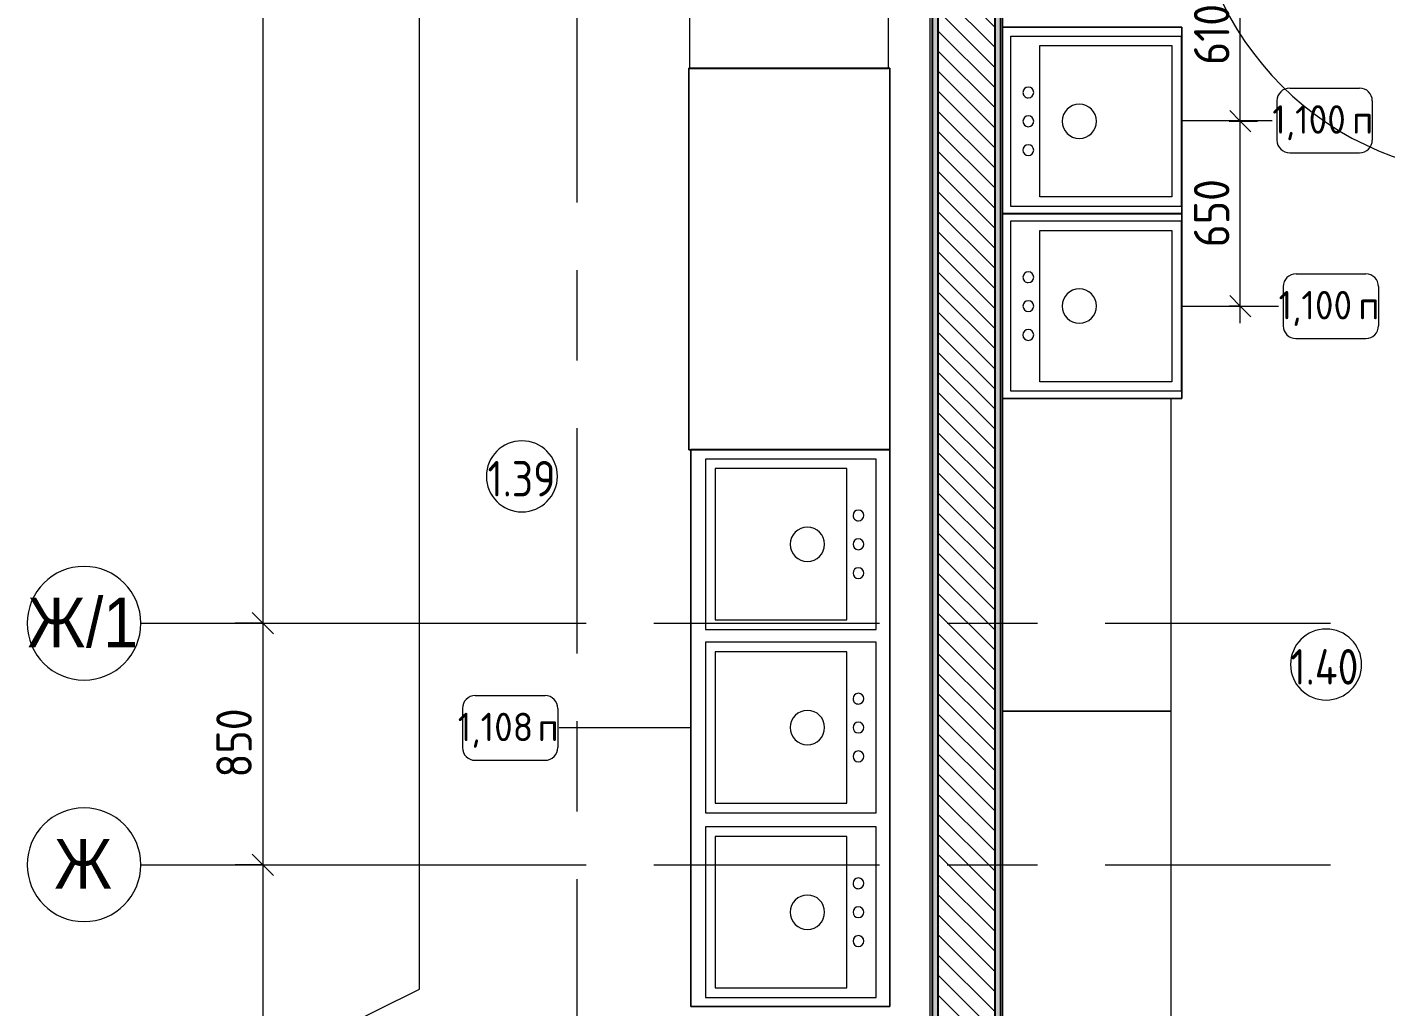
# Model space of a CAD drawing. Header units: millimetres. Extents: x 54725 to 263872, y -8553 to 29614.
# Drawn here: x 54725 to 59506, y 20800 to 24248 of the extents above; entities that cross this region are included whole.
import ezdxf

# ---------------------------------------------------------------- set-up
doc = ezdxf.new("R2010")
doc.units = ezdxf.units.MM
doc.linetypes.add('Осевая', pattern=[1587.5, 317.5, -238.125, 793.75, -238.125])
for name, color, linetype, lineweight in [('A-ANNO-DIMS', 7, 'Continuous', 9), ('A-ANNO-DIMS-50', 7, 'Continuous', 9), ('A-AREA-IDEN', 7, 'Continuous', 9), ('A-DETL-GENF', 7, 'Continuous', 9), ('A-DOOR', 7, 'Continuous', 9), ('I-FURN', 7, 'Continuous', 9), ('I-FURN-IDEN', 7, 'Continuous', 9), ('I-WALL', 7, 'Continuous', 9), ('Оси', 7, 'Continuous', 9), ('Оси-1', 7, 'Continuous', 20), ('Оси-2', 7, 'Осевая', 9)]:
    doc.layers.add(name, color=color, linetype=linetype, lineweight=lineweight)
for name, color, linetype, lineweight, true_color in [('A-WALL-3', 7, 'Continuous', 25, 0x3c3c3c), ('A-WALL-FNSH-2', 7, 'Continuous', 15, 0x3c3c3c), ('P-SANR-FIXT-1', 7, 'Continuous', 15, 0x4994b4), ('P-SANR-FIXT-2', 7, 'Continuous', 9, 0x4994b4)]:
    doc.layers.add(name, color=color, linetype=linetype, lineweight=lineweight, true_color=true_color)
doc.styles.add('Arial', font='arial.ttf', dxfattribs={"width": 0.9, "height": 175})
doc.styles.add('GOST Common_1', font='GOST_Common.ttf', dxfattribs={"width": 0.9, "height": 125})
doc.styles.add('GOST Common_2', font='GOST_Common.ttf', dxfattribs={"height": 100})
doc.styles.add('ISOCPEUR', font='isocpeur.ttf', dxfattribs={"width": 0.9, "height": 125})
doc.dimstyles.new('ISO-2_5_0_9К_БОЛЬШОЙ', dxfattribs={"dimscale": 304.8, "dimtxt": 124.497647, "dimasz": 0.246063, "dimexe": 0.19685, "dimexo": 0.492126, "dimgap": 0, "dimtad": 1, "dimdec": 0, "dimrnd": 10, "dimzin": 0, "dimdsep": 46, "dimtxsty": 'ISOCPEUR', "dimblk1": 'OBLIQUE', "dimblk2": 'OBLIQUE', "dimsah": 1, "dimcen": 0.09, "dimdle": 0.19685, "dimazin": 0, "dimtfac": 1, "dimtdec": 4, "dimtix": 1, "dimtmove": 0, "dimatfit": 3, "dimfxl": 1, "dimtvp": 1, "dimtolj": 1, "dimtzin": 0, "dimarcsym": 2})
pattern_1 = [(0, (0, 0), (60.96, 15.24), [5.029, -40.691, 5.029, -40.691, -243.84]), (0, (0, 0), (60.96, 15.24), [-91.44, 5.029, -86.411, 5.029, -40.691, -106.68]), (0, (0, 0), (60.96, 15.24), [-228.6, 5.029, -25.451, 5.029, -71.171]), (120, (22.86, 7.62), (-43.678227, 45.1729086), [5.029, -40.691, 5.029, -40.691, -243.84]), (120, (22.86, 7.62), (-43.678227, 45.1729086), [-91.44, 5.029, -86.411, 5.029, -40.691, -106.68]), (120, (22.86, 7.62), (-43.678227, 45.1729086), [-228.6, 5.029, -25.451, 5.029, -71.171]), (240, (30.48, 38.1), (-17.281773, -60.4129086), [5.029, -40.691, 5.029, -40.691, -243.84]), (240, (30.48, 38.1), (-17.281773, -60.4129086), [-91.44, 5.029, -86.411, 5.029, -40.691, -106.68]), (240, (30.48, 38.1), (-17.281773, -60.4129086), [-228.6, 5.029, -25.451, 5.029, -71.171])]

# ---------------------------------------------------------------- blocks, each defined once
blk = doc.blocks.new('Дверь_Витражная_остекление_ - В-6 витраж-32305533-Фрагмент 1_10_ Пищеблок')
at = {"layer": 'A-DETL-GENF'}
for p, q in [((-535, 1080), (-490, 1080)), ((-535, 1080), (-535, 17)), ((-490, 1080), (-535, 1080)), ((-535, 1080), (-535, 17)), ((-490, 1080), (-490, 10)), ((-490, 10), (-490, 1080)), ((-535, 1000), (-490, 1000)), ((-525, 1000), (-525, 90)), ((-481, 1000), (-481, 90)), ((-535, 90), (-490, 90)), ((401, 64), (401, 19)), ((561, 54), (401, 54)), ((481, 19), (481, 64)), ((481, 64), (481, 19)), ((561, 64), (561, 19)), ((-490, 10), (-525, 10)), ((-525, 10), (-490, 10)), ((-480, 10), (-525, 10)), ((-480, 0), (-480, 10)), ((525, 10), (401, 10)), ((480, -60), (480, 10)), ((480, 10), (525, 10)), ((-480, -60), (-480, -20)), ((-525, -60), (-480, -60)), ((525, -60), (480, -60))]:
    blk.add_line(p, q, dxfattribs=at)
at = {"layer": 'A-DOOR'}
blk.add_line((-535, 1080), (-535, 17), dxfattribs=at)
blk.add_arc((-535, 10), 1070, 0.3757, 90, dxfattribs=at)
blk = doc.blocks.new('Стол базовый прямоугольный - 1_222п-25546298-Фрагмент 1_10_ Пищеблок')
at = {"layer": 'I-FURN'}
for p, q in [((350, 300), (-350, 300)), ((-350, 300), (-350, -300)), ((350, -300), (350, 300)), ((-350, -300), (350, -300))]:
    blk.add_line(p, q, dxfattribs=at)
blk = doc.blocks.new('Мойка кухонная - Мойка Steel Hammer SH R 5151 GLOWE 4-25621774-Фрагмент 1_10_ Пищеблок')
at = {"layer": 'P-SANR-FIXT-2'}
for p, q in [((300, 0), (-300, 0)), ((-300, 0), (-300, -600)), ((300, -600), (300, 0)), ((266.1, -102.3), (-266.6, -102.3)), ((-266.6, -102.3), (-266.6, -566.4)), ((266.1, -566.4), (266.1, -102.3)), ((-266.6, -566.4), (266.1, -566.4)), ((-300, -600), (300, -600))]:
    blk.add_line(p, q, dxfattribs=at)
for centre, radius, start, end in [((-101.6, -61.9), 19, 90, 180), ((-101.6, -61.9), 19, 360, 90), ((0, -61.9), 19, 360, 180), ((101.6, -61.9), 19.1, 360, 180), ((-101.6, -61.9), 19, 180, 270), ((-101.6, -61.9), 19.1, 270, 360), ((0, -61.9), 19, 180, 360), ((101.6, -61.9), 19.1, 180, 360), ((0, -241.3), 60.5, 360, 180), ((0, -241.3), 60.5, 180, 360)]:
    blk.add_arc(centre, radius, start, end, dxfattribs=at)
blk = doc.blocks.new('Стол базовый прямоугольный - 1_10п-25623330-Фрагмент 1_10_ Пищеблок')
at = {"layer": 'I-FURN'}
for p, q in [((600, 300), (-600, 300)), ((-600, 300), (-600, -292.9)), ((600, -292.9), (600, 300))]:
    blk.add_line(p, q, dxfattribs=at)
blk = doc.blocks.new('Стол базовый прямоугольный - 1_9п-25623437-Фрагмент 1_10_ Пищеблок')
at = {"layer": 'I-FURN'}
for p, q in [((550, 300), (-550, 300)), ((-550, 300), (-550, -292.9)), ((550, -292.9), (550, 300))]:
    blk.add_line(p, q, dxfattribs=at)
blk = doc.blocks.new('Мойка кухонная - Мойка Steel Hammer SH R 5151 GLOWE 4-25623908-Фрагмент 1_10_ Пищеблок')
at = {"layer": 'P-SANR-FIXT-2'}
for p, q in [((-300, 600), (300, 600)), ((-300, 0), (-300, 600)), ((300, 600), (300, 0)), ((-266.6, 566.4), (266.1, 566.4)), ((-266.6, 102.3), (-266.6, 566.4)), ((266.1, 566.4), (266.1, 102.3)), ((266.1, 102.3), (-266.6, 102.3)), ((300, 0), (-300, 0))]:
    blk.add_line(p, q, dxfattribs=at)
for centre, radius, start, end in [((0, 241.3), 60.5, 0, 180), ((0, 241.3), 60.5, 180, 0), ((-101.6, 61.9), 19, 90, 180), ((-101.6, 61.9), 19, 180, 270), ((-101.6, 61.9), 19.1, 0, 90), ((-101.6, 61.9), 19, 270, 0), ((0, 61.9), 19, 0, 180), ((0, 61.9), 19, 180, 0), ((101.6, 61.9), 19.1, 0, 180), ((101.6, 61.9), 19.1, 180, 0)]:
    blk.add_arc(centre, radius, start, end, dxfattribs=at)
blk = doc.blocks.new('DET_L_Линия разрыва - М100-30704732-Фрагмент 1_10_ Пищеблок')
at = {"layer": 'A-DETL-GENF'}
for p, q in [((7300, 300), (7450, 0)), ((7450, 0), (14300, 0))]:
    blk.add_line(p, q, dxfattribs=at)
blk = doc.blocks.new('Ось сетки - D8-29747960-Фрагмент 1_10_ Пищеблок')
at = {"layer": 'Оси-1'}
for start, end in [(360, 180), (180, 360)]:
    blk.add_arc((0, 0), 4, start, end, dxfattribs=at)
blk = doc.blocks.new('DIMBLOCK1-Фрагмент 1_10_ Пищеблок')
at = {"layer": 'A-ANNO-DIMS-50', "lineweight": 20}
for p, q in [((55554, 27000), (55516.5, 27037.5)), ((55554, 27000), (55591.5, 26962.5)), ((55554, 22150), (55516.5, 22187.5)), ((55554, 22150), (55591.5, 22112.5))]:
    blk.add_line(p, q, dxfattribs=at)
at = {"layer": 'A-ANNO-DIMS-50'}
for p, q in [((55554, 27060), (55554, 22150)), ((55457.1, 27000), (55614, 27000)), ((55554, 27000), (55457.1, 27000)), ((55457.1, 22150), (55614, 22150)), ((55554, 22150), (55457.1, 22150))]:
    blk.add_line(p, q, dxfattribs=at)
at = {"layer": 'A-ANNO-DIMS-50', "color": 0, "insert": (55390.7, 24411), "char_height": 125, "width": 393.604, "attachment_point": 1, "rotation": 90, "line_spacing_factor": 1.149209, "style": 'ISOCPEUR'}
blk.add_mtext('4850', dxfattribs=at)
blk = doc.blocks.new('_Oblique')
at = {"color": 0, "linetype": 'ByBlock', "lineweight": -2}
blk.add_line((-0.5, -0.5), (0.5, 0.5), dxfattribs=at)
blk = doc.blocks.new('DIMBLOCK2-Фрагмент 1_10_ Пищеблок')
at = {"layer": 'A-ANNO-DIMS-50', "lineweight": 20}
for p, q in [((55554, 22150), (55516.5, 22187.5)), ((55554, 22150), (55591.5, 22112.5)), ((55554, 21300), (55516.5, 21337.5)), ((55554, 21300), (55591.5, 21262.5))]:
    blk.add_line(p, q, dxfattribs=at)
at = {"layer": 'A-ANNO-DIMS-50'}
for p, q in [((55457.1, 22150), (55614, 22150)), ((55554, 22150), (55457.1, 22150)), ((55554, 22150), (55554, 21300)), ((55457.1, 21300), (55614, 21300)), ((55554, 21300), (55457.1, 21300))]:
    blk.add_line(p, q, dxfattribs=at)
at = {"layer": 'A-ANNO-DIMS-50', "color": 0, "insert": (55390.7, 21606.5), "char_height": 125, "width": 284.429, "attachment_point": 1, "rotation": 90, "line_spacing_factor": 1.149209, "style": 'ISOCPEUR'}
blk.add_mtext('850', dxfattribs=at)
blk = doc.blocks.new('DIMBLOCK3-Фрагмент 1_10_ Пищеблок')
at = {"layer": 'A-ANNO-DIMS-50', "lineweight": 20}
for p, q in [((55554, 21300), (55516.5, 21337.5)), ((55554, 21300), (55591.5, 21262.5)), ((55554, 18150), (55516.5, 18187.5)), ((55554, 18150), (55591.5, 18112.5))]:
    blk.add_line(p, q, dxfattribs=at)
at = {"layer": 'A-ANNO-DIMS-50'}
for p, q in [((55457.1, 21300), (55614, 21300)), ((55554, 21300), (55457.1, 21300)), ((55554, 21300), (55554, 18150)), ((55457.1, 18150), (55614, 18150)), ((55554, 18150), (55457.1, 18150))]:
    blk.add_line(p, q, dxfattribs=at)
at = {"layer": 'A-ANNO-DIMS-50', "color": 0, "insert": (55390.7, 19577.8), "char_height": 125, "width": 353.382, "attachment_point": 1, "rotation": 90, "line_spacing_factor": 1.149209, "style": 'ISOCPEUR'}
blk.add_mtext('3150', dxfattribs=at)
blk = doc.blocks.new('Марка_Помещения - Номер-25198446-Фрагмент 1_10_ Пищеблок')
at = {"layer": 'A-AREA-IDEN'}
for start, end in [(360, 180), (180, 360)]:
    blk.add_arc((0, 0), 2.5, start, end, dxfattribs=at)
blk = doc.blocks.new('Марка_Мебель - В прямоуг_Balcon_Марка-25523697-Фрагмент 1_10_ Пищеблок')
at = {"layer": 'I-FURN-IDEN'}
for p, q in [((-2.455, 2.278), (2.455, 2.278)), ((-3.355, 1.378), (-3.355, -1.384)), ((3.355, 1.378), (3.355, -1.378)), ((-2.461, -2.278), (2.455, -2.278))]:
    blk.add_line(p, q, dxfattribs=at)
for centre, radius, start, end in [((-2.455, 1.378), 0.9, 90, 180), ((2.455, 1.378), 0.9, 0, 90), ((-2.461, -1.384), 0.893, 180, 270), ((2.455, -1.378), 0.9, 270, 0)]:
    blk.add_arc(centre, radius, start, end, dxfattribs=at)
blk = doc.blocks.new('DIMBLOCK23-Фрагмент 1_10_ Пищеблок')
at = {"layer": 'A-ANNO-DIMS-50', "lineweight": 20}
for p, q in [((58994.2, 23916.9), (58956.7, 23954.4)), ((58994.2, 23916.9), (59031.7, 23879.4)), ((58994.2, 23266.4), (58956.7, 23303.9)), ((58994.2, 23266.4), (59031.7, 23228.9))]:
    blk.add_line(p, q, dxfattribs=at)
at = {"layer": 'A-ANNO-DIMS-50'}
for p, q in [((58955, 23916.9), (59054.2, 23916.9)), ((58994.2, 23916.9), (58955, 23916.9)), ((58994.2, 23206.4), (58994.2, 23916.9)), ((58955, 23266.4), (59054.2, 23266.4)), ((58994.2, 23266.4), (58955, 23266.4))]:
    blk.add_line(p, q, dxfattribs=at)
at = {"layer": 'A-ANNO-DIMS-50', "color": 0, "insert": (58830.8, 23473.1), "char_height": 125, "width": 284.429, "attachment_point": 1, "rotation": 90, "line_spacing_factor": 1.149209, "style": 'ISOCPEUR'}
blk.add_mtext('650', dxfattribs=at)
blk = doc.blocks.new('DIMBLOCK24-Фрагмент 1_10_ Пищеблок')
at = {"layer": 'A-ANNO-DIMS-50'}
for p, q in [((58994.2, 23916.9), (58994.2, 24588.9)), ((58825.2, 24528.9), (59054.2, 24528.9)), ((58994.2, 24528.9), (58825.2, 24528.9)), ((58955, 23916.9), (59054.2, 23916.9)), ((58994.2, 23916.9), (58955, 23916.9))]:
    blk.add_line(p, q, dxfattribs=at)
at = {"layer": 'A-ANNO-DIMS-50', "lineweight": 20}
for p, q in [((58994.2, 24528.9), (58956.7, 24566.4)), ((58994.2, 24528.9), (59031.7, 24491.4)), ((58994.2, 23916.9), (58956.7, 23954.4)), ((58994.2, 23916.9), (59031.7, 23879.4))]:
    blk.add_line(p, q, dxfattribs=at)
at = {"layer": 'A-ANNO-DIMS-50', "color": 0, "insert": (58830.8, 24115.2), "char_height": 125, "width": 258.572, "attachment_point": 1, "rotation": 90, "line_spacing_factor": 1.149209, "style": 'ISOCPEUR'}
blk.add_mtext('610', dxfattribs=at)

msp = doc.modelspace()

# ---------------------------------------------------------------- hatches: boundary and pattern name
at = {"layer": 'I-WALL'}
h = msp.add_hatch(dxfattribs=at)
h.set_pattern_fill('FP_5', color=256, style=0, pattern_type=2)
h.set_pattern_definition([(135, (0, 0), (-35.35534, -35.35534), [])])
h.paths.add_polyline_path([(58130, 20720), (58130, 24890), (57930, 24890), (57930, 20720)])
h = msp.add_hatch(dxfattribs=at)
h.set_pattern_fill('FP_35', color=256, style=0, pattern_type=2)
h.set_pattern_definition(pattern_1)
h.paths.add_polyline_path([(58130, 18720), (58150, 18720), (58150, 19320), (58138, 19320), (58138, 19290), (58130, 19290), (58130, 18768.9)])
h.paths.add_polyline_path([(58138, 20420), (58150, 20420), (58150, 24810), (58130, 24810), (58130, 20450), (58138, 20450)])
h = msp.add_hatch(dxfattribs=at)
h.set_pattern_fill('FP_35', color=256, style=0, pattern_type=2)
h.set_pattern_definition(pattern_1)
h.paths.add_polyline_path([(57930, 20740), (57930, 24730), (57910, 24730), (57910, 20740)])

# ---------------------------------------------------------------- linework, layer by layer
at = {"layer": 'A-WALL-3'}
for p, q in [((58130, 24890), (58130, 20450)), ((58150, 24810), (58150, 20420)), ((57910, 24730), (57910, 20740)), ((57930, 24750), (57930, 20720))]:
    msp.add_line(p, q, dxfattribs=at)
at = {"layer": 'A-WALL-FNSH-2'}
for p, q in [((58158, 20420), (58158, 24809)), ((57902, 24722), (57902, 20748))]:
    msp.add_line(p, q, dxfattribs=at)
at = {"layer": 'I-FURN'}
for p, q in [((58788.1, 24247.7), (58158, 24247.7)), ((58158, 24247.7), (58788.1, 24247.7)), ((58788.1, 23591.9), (58788.1, 24247.7)), ((58788.1, 24247.7), (58788.1, 23591.9)), ((57056.2, 24103.4), (57053.6, 24103.4)), ((57053.6, 24103.4), (57053.6, 22760.8)), ((57053.6, 22760.8), (57053.6, 24103.4)), ((57053.6, 24103.4), (57056.2, 24103.4)), ((57756.2, 24103.4), (57056.2, 24103.4)), ((57056.2, 24103.4), (57756.2, 24103.4)), ((57760.7, 24103.4), (57756.2, 24103.4)), ((57756.2, 24103.4), (57760.7, 24103.4)), ((57760.7, 22760.8), (57760.7, 24103.4)), ((57760.7, 24103.4), (57760.7, 22760.8)), ((58158, 23591.9), (58788.1, 23591.9)), ((58788.1, 23591.9), (58158, 23591.9)), ((58788.1, 23590.9), (58158, 23590.9)), ((58158, 23590.9), (58788.1, 23590.9)), ((58788.1, 22941.4), (58788.1, 23590.9)), ((58788.1, 23590.9), (58788.1, 22941.4)), ((58158, 22941.4), (58788.1, 22941.4)), ((58788.1, 22941.4), (58158, 22941.4)), ((57053.6, 22760.8), (57060.5, 22760.8)), ((57060.5, 22760.8), (57053.6, 22760.8)), ((57760.5, 22761.5), (57060.5, 22761.5)), ((57060.5, 22761.5), (57060.5, 20801.5)), ((57060.5, 22760.8), (57060.5, 22761.5)), ((57060.5, 22761.5), (57760.5, 22761.5)), ((57060.5, 22760.8), (57760.5, 22760.8)), ((57760.5, 22760.8), (57060.5, 22760.8)), ((57060.5, 20801.5), (57060.5, 22760.8)), ((57760.5, 20801.5), (57760.5, 22761.5)), ((57760.5, 22761.5), (57760.5, 22760.8)), ((57760.5, 22760.8), (57760.5, 20801.5)), ((57060.5, 20801.5), (57760.5, 20801.5)), ((57760.5, 20801.5), (57060.5, 20801.5))]:
    msp.add_line(p, q, dxfattribs=at)
at = {"layer": 'I-FURN-IDEN'}
for p, q in [((58788.1, 23919.8), (59106.6, 23919.8)), ((58788.1, 23266.1), (59128.7, 23266.1)), ((57060.5, 21781.5), (56597.5, 21781.5))]:
    msp.add_line(p, q, dxfattribs=at)
at = {"layer": 'Оси'}
for p, q in [((55125.2, 22150), (56375.2, 22150)), ((55125.2, 21300), (56375.2, 21300))]:
    msp.add_line(p, q, dxfattribs=at)
at = {"layer": 'Оси-2'}
for p, q in [((56660, 13550), (56660, 26148.1)), ((56375.2, 22150), (90566.7, 22150)), ((56375.2, 21300), (90566.7, 21300))]:
    msp.add_line(p, q, dxfattribs=at)

# ---------------------------------------------------------------- block references
at = {"layer": 'A-AREA-IDEN', "xscale": 49.99999999999998, "yscale": 49.99999999999998, "zscale": 49.99999999999998}
for p in [(56466, 22667), (59296, 22004.8)]:
    msp.add_blockref('Марка_Помещения - Номер-25198446-Фрагмент 1_10_ Пищеблок', p, dxfattribs=at)
at = {"layer": 'A-DETL-GENF', "rotation": 90.00000000000007}
msp.add_blockref('DET_L_Линия разрыва - М100-30704732-Фрагмент 1_10_ Пищеблок', (56105.3, 13412.5), dxfattribs=at)
at = {"layer": 'A-DOOR', "rotation": 180}
msp.add_blockref('Дверь_Витражная_остекление_ - В-6 витраж-32305533-Фрагмент 1_10_ Пищеблок', (59360, 24810), dxfattribs=at)
at = {"layer": 'I-FURN'}
msp.add_blockref('Стол базовый прямоугольный - 1_222п-25546298-Фрагмент 1_10_ Пищеблок', (57406.2, 24403.3), dxfattribs=at)
at = {"layer": 'I-FURN', "rotation": 270.0000000000002}
for name, p in [('Стол базовый прямоугольный - 1_9п-25623437-Фрагмент 1_10_ Пищеблок', (58450.9, 22390)), ('Стол базовый прямоугольный - 1_10п-25623330-Фрагмент 1_10_ Пищеблок', (58450.9, 21240))]:
    msp.add_blockref(name, p, dxfattribs=at)
at = {"layer": 'I-FURN-IDEN', "xscale": 49.99999999999998, "yscale": 49.99999999999998, "zscale": 49.99999999999998}
for p in [(59290.9, 23919.8), (59312.9, 23266.1), (56424.7, 21781.5)]:
    msp.add_blockref('Марка_Мебель - В прямоуг_Balcon_Марка-25523697-Фрагмент 1_10_ Пищеблок', p, dxfattribs=at)
at = {"layer": 'P-SANR-FIXT-1'}
for name, p, rotation in [('Мойка кухонная - Мойка Steel Hammer SH R 5151 GLOWE 4-25623908-Фрагмент 1_10_ Пищеблок', (58186.2, 23916.9), 270.0000000000004), ('Мойка кухонная - Мойка Steel Hammer SH R 5151 GLOWE 4-25623908-Фрагмент 1_10_ Пищеблок', (58186.2, 23266.4), 270.0000000000004), ('Мойка кухонная - Мойка Steel Hammer SH R 5151 GLOWE 4-25621774-Фрагмент 1_10_ Пищеблок', (57712.2, 22428), 269.9999999999996), ('Мойка кухонная - Мойка Steel Hammer SH R 5151 GLOWE 4-25621774-Фрагмент 1_10_ Пищеблок', (57712.2, 21783), 269.9999999999996), ('Мойка кухонная - Мойка Steel Hammer SH R 5151 GLOWE 4-25621774-Фрагмент 1_10_ Пищеблок', (57712.2, 21133), 269.9999999999996)]:
    msp.add_blockref(name, p, dxfattribs=dict(at, rotation=rotation))
at = {"layer": 'Оси-1', "xscale": 49.99999999999998, "yscale": 49.99999999999998, "zscale": 49.99999999999998, "rotation": 269.9999999999994}
for p in [(54925.2, 22150), (54925.2, 21300)]:
    msp.add_blockref('Ось сетки - D8-29747960-Фрагмент 1_10_ Пищеблок', p, dxfattribs=at)

# ---------------------------------------------------------------- texts
at = {"layer": 'A-AREA-IDEN', "char_height": 125, "attachment_point": 1, "style": 'GOST Common_1'}
for s, insert, width in [('1.39', (56345, 22721.3), 303.038), ('1.40', (59170.6, 22059.1), 313.861)]:
    msp.add_mtext(s, dxfattribs=dict(at, insert=insert, width=width))
at = {"layer": 'I-FURN-IDEN', "char_height": 100, "attachment_point": 1, "style": 'GOST Common_2'}
for s, insert, width in [('1,100', (59106.6, 23973.3), 340.717), ('\\fGOST Common|b0|i0|c204|p34|;п', (59387.8, 23973.3), 88.186), ('1,100', (59128.7, 23319.7), 340.717), ('\\fGOST Common|b0|i0|c204|p34|;п', (59409.8, 23319.7), 88.186), ('1,108', (56240.5, 21835), 340.717), ('\\fGOST Common|b0|i0|c204|p34|;п', (56521.6, 21835), 88.186)]:
    msp.add_mtext(s, dxfattribs=dict(at, insert=insert, width=width))
at = {"layer": 'Оси', "char_height": 175, "attachment_point": 1, "style": 'Arial'}
for s, insert, width in [('\\fArial|b0|i0|c204|p34|;\\W.9;Ж', (54726.8, 22240.5), 248.924), ('/1', (54932.2, 22240.5), 227.278), ('\\fArial|b0|i0|c204|p34|;\\W.9;Ж', (54820.6, 21390.5), 248.924)]:
    msp.add_mtext(s, dxfattribs=dict(at, insert=insert, width=width))

# ---------------------------------------------------------------- dimensions: what is measured, and where the dimension line sits
at = {"layer": 'A-ANNO-DIMS'}
for base, p1, p2, override, picture, middle in [((55554, 22150), (55607.1, 27000), (55607.1, 22150), {"dimpost": '<>', "dimfxl": 4849.999753}, 'DIMBLOCK1-Фрагмент 1_10_ Пищеблок', (55491.5, 24575)), ((58994.2, 24528.9), (58805, 23916.9), (58675.2, 24528.9), {"dimpost": '<>', "dimfxl": 625.698986}, 'DIMBLOCK24-Фрагмент 1_10_ Пищеблок', (58931.7, 24222.9)), ((58994.1561, 23916.8597), (58804.9729, 23266.3625), (58804.9729, 23916.8597), {"dimpost": '<>', "dimfxl": 650.497238}, 'DIMBLOCK23-Фрагмент 1_10_ Пищеблок', (58931.6561, 23591.6111)), ((55554, 21300), (55607.1, 22150), (55607.1, 21300), {"dimpost": '<>', "dimfxl": 850}, 'DIMBLOCK2-Фрагмент 1_10_ Пищеблок', (55491.5, 21725)), ((55554, 18150), (55607.1, 21300), (55607.1, 18150), {"dimpost": '<>', "dimfxl": 3150}, 'DIMBLOCK3-Фрагмент 1_10_ Пищеблок', (55491.5, 19725))]:
    dim = msp.add_linear_dim(base=base, p1=p1, p2=p2, angle=90, dimstyle='ISO-2_5_0_9К_БОЛЬШОЙ', override=override, dxfattribs=at)
    dim.commit()
    dim.dimension.update_dxf_attribs({"geometry": picture, "text_midpoint": middle})

doc.saveas('drawing.dxf')
